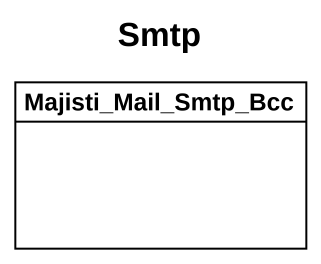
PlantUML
@startuml
title Smtp
hide circle
hide empty members
class Majisti_Mail_Smtp_Bcc
@enduml
